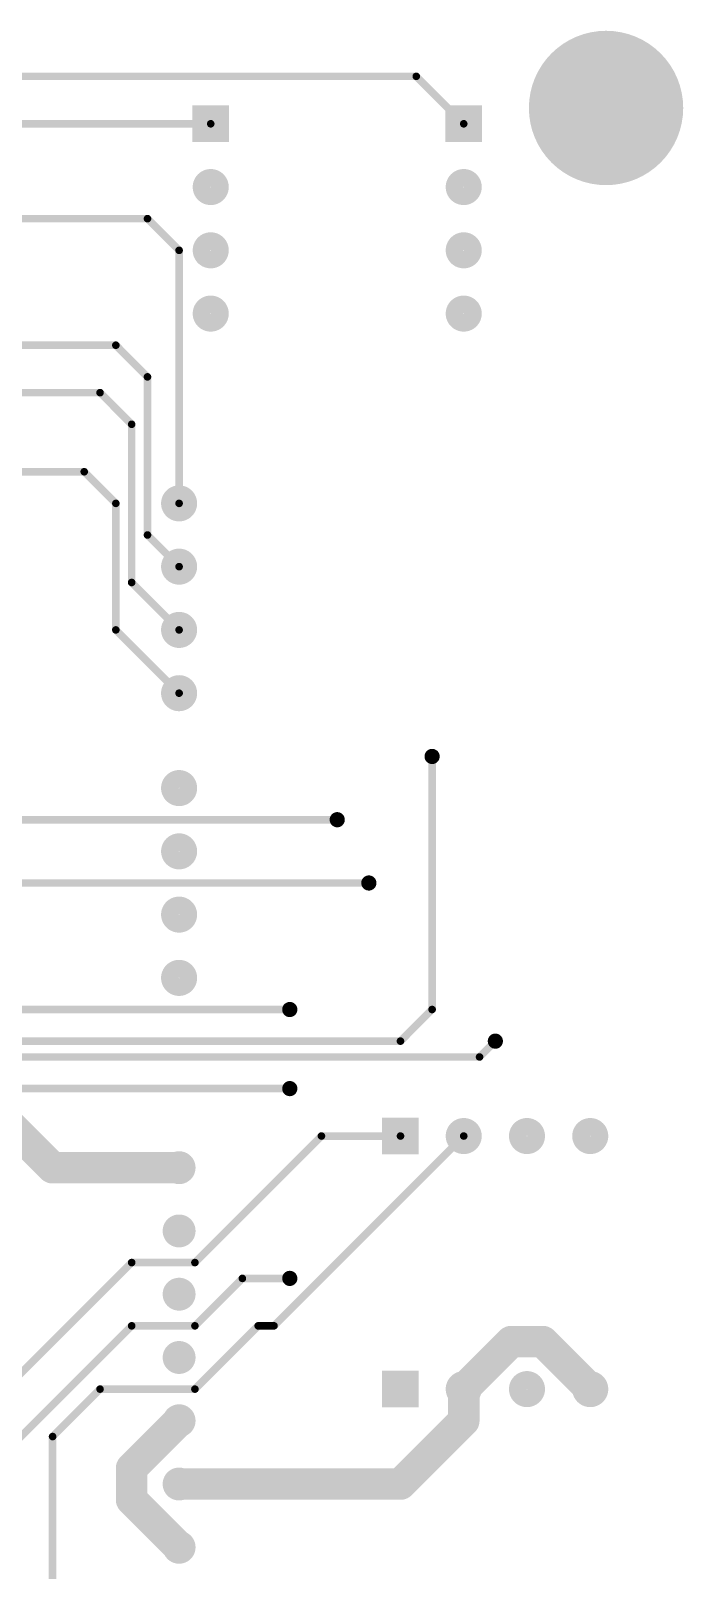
# Model space of a CAD drawing. Extents: x 0.24 to 7.39, y 0.21 to 4.62.
# Drawn here: x 6.361 to 7.393, y 2.185 to 4.618 of the extents above; entities that cross this region are included whole.
import ezdxf

# ---------------------------------------------------------------- set-up
doc = ezdxf.new("R2010")
doc.units = 0

msp = doc.modelspace()

# ---------------------------------------------------------------- linework, layer by layer
at = {"layer": 'TOP'}
for points, const_width in [([(7.21, 4.496, 1), (7.332, 4.496, 1)], 0.122), ([(6.968, 4.546, 1), (6.974, 4.546, 1)], 0.006), ([(6.968, 4.546, 1), (6.974, 4.546, 1)], 0.006), ([(6.643, 4.471, 1), (6.649, 4.471, 1)], 0.006), ([(7.043, 4.471, 1), (7.049, 4.471, 1)], 0.006), ([(6.632, 4.371, 1), (6.66, 4.371, 1)], 0.029), ([(7.032, 4.371, 1), (7.06, 4.371, 1)], 0.029), ([(6.543, 4.321, 1), (6.549, 4.321, 1)], 0.006), ([(6.543, 4.321, 1), (6.549, 4.321, 1)], 0.006), ([(6.632, 4.271, 1), (6.66, 4.271, 1)], 0.029), ([(7.032, 4.271, 1), (7.06, 4.271, 1)], 0.029), ([(6.593, 4.271, 1), (6.599, 4.271, 1)], 0.006), ([(6.593, 4.271, 1), (6.599, 4.271, 1)], 0.006), ([(6.632, 4.171, 1), (6.66, 4.171, 1)], 0.029), ([(7.032, 4.171, 1), (7.06, 4.171, 1)], 0.029), ([(6.493, 4.121, 1), (6.499, 4.121, 1)], 0.006), ([(6.493, 4.121, 1), (6.499, 4.121, 1)], 0.006), ([(6.543, 4.071, 1), (6.549, 4.071, 1)], 0.006), ([(6.543, 4.071, 1), (6.549, 4.071, 1)], 0.006), ([(6.468, 4.046, 1), (6.474, 4.046, 1)], 0.006), ([(6.468, 4.046, 1), (6.474, 4.046, 1)], 0.006), ([(6.518, 3.996, 1), (6.524, 3.996, 1)], 0.006), ([(6.518, 3.996, 1), (6.524, 3.996, 1)], 0.006), ([(6.443, 3.921, 1), (6.449, 3.921, 1)], 0.006), ([(6.443, 3.921, 1), (6.449, 3.921, 1)], 0.006), ([(6.582, 3.871, 1), (6.61, 3.871, 1)], 0.029), ([(6.493, 3.871, 1), (6.499, 3.871, 1)], 0.006), ([(6.493, 3.871, 1), (6.499, 3.871, 1)], 0.006), ([(6.593, 3.871, 1), (6.599, 3.871, 1)], 0.006), ([(6.543, 3.821, 1), (6.549, 3.821, 1)], 0.006), ([(6.543, 3.821, 1), (6.549, 3.821, 1)], 0.006), ([(6.582, 3.771, 1), (6.61, 3.771, 1)], 0.029), ([(6.593, 3.771, 1), (6.599, 3.771, 1)], 0.006), ([(6.518, 3.746, 1), (6.524, 3.746, 1)], 0.006), ([(6.518, 3.746, 1), (6.524, 3.746, 1)], 0.006), ([(6.582, 3.671, 1), (6.61, 3.671, 1)], 0.029), ([(6.493, 3.671, 1), (6.499, 3.671, 1)], 0.006), ([(6.493, 3.671, 1), (6.499, 3.671, 1)], 0.006), ([(6.593, 3.671, 1), (6.599, 3.671, 1)], 0.006), ([(6.582, 3.571, 1), (6.61, 3.571, 1)], 0.029), ([(6.593, 3.571, 1), (6.599, 3.571, 1)], 0.006), ([(6.99, 3.471, 1), (7.002, 3.471, 1)], 0.012), ([(6.993, 3.471, 1), (6.999, 3.471, 1)], 0.006), ([(6.582, 3.421, 1), (6.61, 3.421, 1)], 0.029), ([(6.84, 3.371, 1), (6.852, 3.371, 1)], 0.012), ([(6.843, 3.371, 1), (6.849, 3.371, 1)], 0.006), ([(6.582, 3.321, 1), (6.61, 3.321, 1)], 0.029), ([(6.89, 3.271, 1), (6.902, 3.271, 1)], 0.012), ([(6.893, 3.271, 1), (6.899, 3.271, 1)], 0.006), ([(6.582, 3.221, 1), (6.61, 3.221, 1)], 0.029), ([(6.582, 3.121, 1), (6.61, 3.121, 1)], 0.029), ([(6.765, 3.071, 1), (6.777, 3.071, 1)], 0.012), ([(6.768, 3.071, 1), (6.774, 3.071, 1)], 0.006), ([(6.993, 3.071, 1), (6.999, 3.071, 1)], 0.006), ([(6.993, 3.071, 1), (6.999, 3.071, 1)], 0.006), ([(6.943, 3.021, 1), (6.949, 3.021, 1)], 0.006), ([(6.943, 3.021, 1), (6.949, 3.021, 1)], 0.006), ([(7.09, 3.021, 1), (7.102, 3.021, 1)], 0.012), ([(7.093, 3.021, 1), (7.099, 3.021, 1)], 0.006), ([(7.068, 2.996, 1), (7.074, 2.996, 1)], 0.006), ([(7.068, 2.996, 1), (7.074, 2.996, 1)], 0.006), ([(6.765, 2.946, 1), (6.777, 2.946, 1)], 0.012), ([(6.768, 2.946, 1), (6.774, 2.946, 1)], 0.006), ([(7.032, 2.871, 1), (7.06, 2.871, 1)], 0.029), ([(7.132, 2.871, 1), (7.16, 2.871, 1)], 0.029), ([(7.232, 2.871, 1), (7.26, 2.871, 1)], 0.029), ([(6.818, 2.871, 1), (6.824, 2.871, 1)], 0.006), ([(6.818, 2.871, 1), (6.824, 2.871, 1)], 0.006), ([(6.943, 2.871, 1), (6.949, 2.871, 1)], 0.006), ([(7.043, 2.871, 1), (7.049, 2.871, 1)], 0.006), ([(6.583, 2.821, 1), (6.609, 2.821, 1)], 0.026), ([(6.3835, 2.821, 1), (6.4085, 2.821, 1)], 0.025), ([(6.3835, 2.821, 1), (6.4085, 2.821, 1)], 0.025), ([(6.5835, 2.821, 1), (6.6085, 2.821, 1)], 0.025), ([(6.583, 2.721, 1), (6.609, 2.721, 1)], 0.026), ([(6.518, 2.671, 1), (6.524, 2.671, 1)], 0.006), ([(6.518, 2.671, 1), (6.524, 2.671, 1)], 0.006), ([(6.618, 2.671, 1), (6.624, 2.671, 1)], 0.006), ([(6.618, 2.671, 1), (6.624, 2.671, 1)], 0.006), ([(6.765, 2.646, 1), (6.777, 2.646, 1)], 0.012), ([(6.583, 2.621, 1), (6.609, 2.621, 1)], 0.026), ([(6.693, 2.646, 1), (6.699, 2.646, 1)], 0.006), ([(6.693, 2.646, 1), (6.699, 2.646, 1)], 0.006), ([(6.768, 2.646, 1), (6.774, 2.646, 1)], 0.006), ([(6.518, 2.571, 1), (6.524, 2.571, 1)], 0.006), ([(6.518, 2.571, 1), (6.524, 2.571, 1)], 0.006), ([(6.618, 2.571, 1), (6.624, 2.571, 1)], 0.006), ([(6.618, 2.571, 1), (6.624, 2.571, 1)], 0.006), ([(6.718, 2.571, 1), (6.724, 2.571, 1)], 0.006), ([(6.718, 2.571, 1), (6.724, 2.571, 1)], 0.006), ([(6.743, 2.571, 1), (6.749, 2.571, 1)], 0.006), ([(6.743, 2.571, 1), (6.749, 2.571, 1)], 0.006), ([(7.1085, 2.546, 1), (7.1335, 2.546, 1)], 0.025), ([(7.1085, 2.546, 1), (7.1335, 2.546, 1)], 0.025), ([(7.1585, 2.546, 1), (7.1835, 2.546, 1)], 0.025), ([(7.1585, 2.546, 1), (7.1835, 2.546, 1)], 0.025), ([(6.583, 2.521, 1), (6.609, 2.521, 1)], 0.026), ([(7.032, 2.471, 1), (7.06, 2.471, 1)], 0.029), ([(7.0335, 2.471, 1), (7.0585, 2.471, 1)], 0.025), ([(7.0335, 2.471, 1), (7.0585, 2.471, 1)], 0.025), ([(7.132, 2.471, 1), (7.16, 2.471, 1)], 0.029), ([(7.232, 2.471, 1), (7.26, 2.471, 1)], 0.029), ([(7.2335, 2.471, 1), (7.2585, 2.471, 1)], 0.025), ([(6.468, 2.471, 1), (6.474, 2.471, 1)], 0.006), ([(6.468, 2.471, 1), (6.474, 2.471, 1)], 0.006), ([(6.618, 2.471, 1), (6.624, 2.471, 1)], 0.006), ([(6.618, 2.471, 1), (6.624, 2.471, 1)], 0.006), ([(6.583, 2.421, 1), (6.609, 2.421, 1)], 0.026), ([(6.5835, 2.421, 1), (6.6085, 2.421, 1)], 0.025), ([(7.0335, 2.421, 1), (7.0585, 2.421, 1)], 0.025), ([(7.0335, 2.421, 1), (7.0585, 2.421, 1)], 0.025), ([(6.393, 2.396, 1), (6.399, 2.396, 1)], 0.006), ([(6.393, 2.396, 1), (6.399, 2.396, 1)], 0.006), ([(6.5085, 2.346, 1), (6.5335, 2.346, 1)], 0.025), ([(6.5085, 2.346, 1), (6.5335, 2.346, 1)], 0.025), ([(6.583, 2.321, 1), (6.609, 2.321, 1)], 0.026), ([(6.5835, 2.321, 1), (6.6085, 2.321, 1)], 0.025), ([(6.9335, 2.321, 1), (6.9585, 2.321, 1)], 0.025), ([(6.9335, 2.321, 1), (6.9585, 2.321, 1)], 0.025), ([(6.5085, 2.296, 1), (6.5335, 2.296, 1)], 0.025), ([(6.5085, 2.296, 1), (6.5335, 2.296, 1)], 0.025), ([(6.583, 2.221, 1), (6.609, 2.221, 1)], 0.026), ([(6.5835, 2.221, 1), (6.6085, 2.221, 1)], 0.025)]:
    msp.add_lwpolyline(points, format="xyb", close=True, dxfattribs=dict(at, const_width=const_width))
for points, const_width in [([(6.146, 4.546), (6.971, 4.546)], 0.012), ([(6.971, 4.546), (7.046, 4.471)], 0.012), ([(6.646, 4.471), (6.346, 4.471)], 0.012), ([(6.546, 4.321), (6.146, 4.321)], 0.012), ([(6.596, 4.271), (6.546, 4.321)], 0.012), ([(6.596, 3.871), (6.596, 4.271)], 0.012), ([(6.496, 4.121), (6.146, 4.121)], 0.012), ([(6.546, 4.071), (6.496, 4.121)], 0.012), ([(6.546, 3.821), (6.546, 4.071)], 0.012), ([(6.471, 4.046), (6.071, 4.046)], 0.012), ([(6.521, 3.996), (6.471, 4.046)], 0.012), ([(6.521, 3.746), (6.521, 3.996)], 0.012), ([(6.446, 3.921), (6.096, 3.921)], 0.012), ([(6.496, 3.871), (6.446, 3.921)], 0.012), ([(6.496, 3.671), (6.496, 3.871)], 0.012), ([(6.596, 3.771), (6.546, 3.821)], 0.012), ([(6.596, 3.671), (6.521, 3.746)], 0.012), ([(6.596, 3.571), (6.496, 3.671)], 0.012), ([(6.996, 3.471), (6.996, 3.071)], 0.012), ([(6.096, 3.371), (6.846, 3.371)], 0.012), ([(6.896, 3.271), (5.121, 3.271)], 0.012), ([(6.771, 3.071), (5.971, 3.071)], 0.012), ([(6.996, 3.071), (6.946, 3.021)], 0.012), ([(6.946, 3.021), (5.696, 3.021)], 0.012), ([(7.071, 2.996), (7.096, 3.021)], 0.012), ([(5.746, 2.996), (7.071, 2.996)], 0.012), ([(6.771, 2.946), (5.771, 2.946)], 0.012), ([(6.321, 2.896), (6.396, 2.821)], 0.05), ([(6.821, 2.871), (6.621, 2.671)], 0.012), ([(7.046, 2.871), (6.746, 2.571)], 0.012), ([(6.946, 2.871), (6.821, 2.871)], 0.012), ([(6.396, 2.821), (6.596, 2.821)], 0.05), ([(6.521, 2.671), (6.321, 2.471)], 0.012), ([(6.621, 2.671), (6.521, 2.671)], 0.012), ([(6.696, 2.646), (6.621, 2.571)], 0.012), ([(6.771, 2.646), (6.696, 2.646)], 0.012), ([(6.521, 2.571), (6.321, 2.371)], 0.012), ([(6.621, 2.571), (6.521, 2.571)], 0.012), ([(6.721, 2.571), (6.621, 2.471)], 0.012), ([(6.746, 2.571), (6.721, 2.571)], 0.012), ([(7.121, 2.546), (7.046, 2.471)], 0.05), ([(7.171, 2.546), (7.121, 2.546)], 0.05), ([(7.246, 2.471), (7.171, 2.546)], 0.05), ([(7.046, 2.471), (7.046, 2.421)], 0.05), ([(6.471, 2.471), (6.396, 2.396)], 0.012), ([(6.621, 2.471), (6.471, 2.471)], 0.012), ([(6.596, 2.421), (6.521, 2.346)], 0.05), ([(7.046, 2.421), (6.946, 2.321)], 0.05), ([(6.396, 2.396), (6.396, 2.096)], 0.012), ([(6.521, 2.346), (6.521, 2.296)], 0.05), ([(6.946, 2.321), (6.596, 2.321)], 0.05), ([(6.521, 2.296), (6.596, 2.221)], 0.05)]:
    msp.add_lwpolyline(points, dxfattribs=dict(at, const_width=const_width))
for points in [[(6.617, 4.442), (6.675, 4.442), (6.617, 4.5), (6.675, 4.5)], [(7.017, 4.442), (7.075, 4.442), (7.017, 4.5), (7.075, 4.5)], [(6.917, 2.842), (6.975, 2.842), (6.917, 2.9), (6.975, 2.9)], [(6.917, 2.442), (6.975, 2.442), (6.917, 2.5), (6.975, 2.5)]]:
    msp.add_solid(points, dxfattribs=at)

doc.saveas('drawing.dxf')
